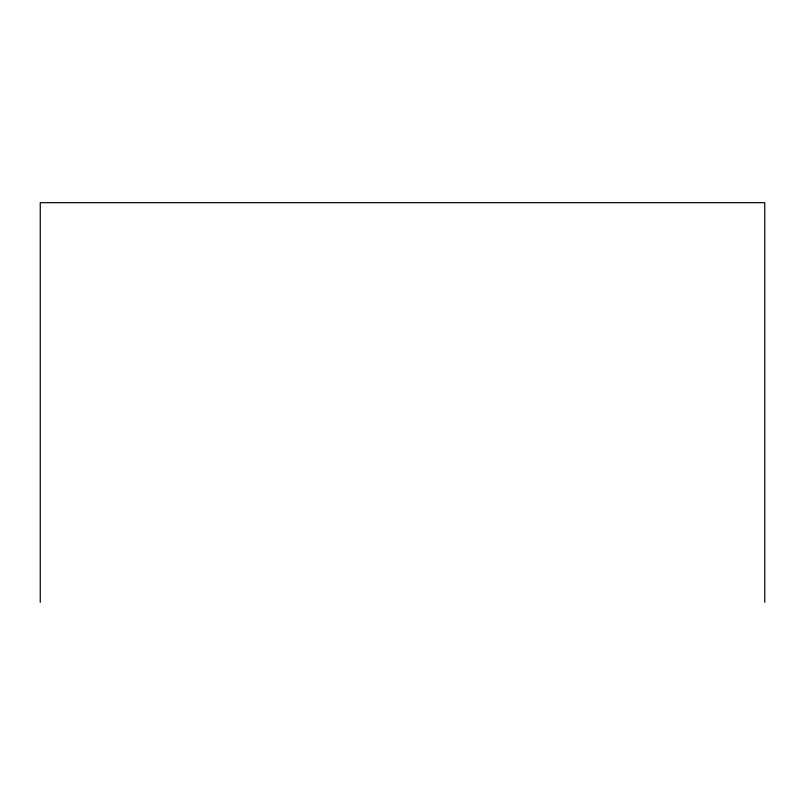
<?xml version="1.0" encoding="UTF-8"?>
<svg xmlns="http://www.w3.org/2000/svg" width="805" height="805" viewBox="0 0 805 805"><rect width="100%" height="100%" fill="white"/><g stroke="black" fill="none" stroke-linecap="round" stroke-linejoin="round"><path stroke-width="1.21" d="M764.75 602.321L764.75 202.679L40.25 202.679L40.25 602.321"/></g></svg>
